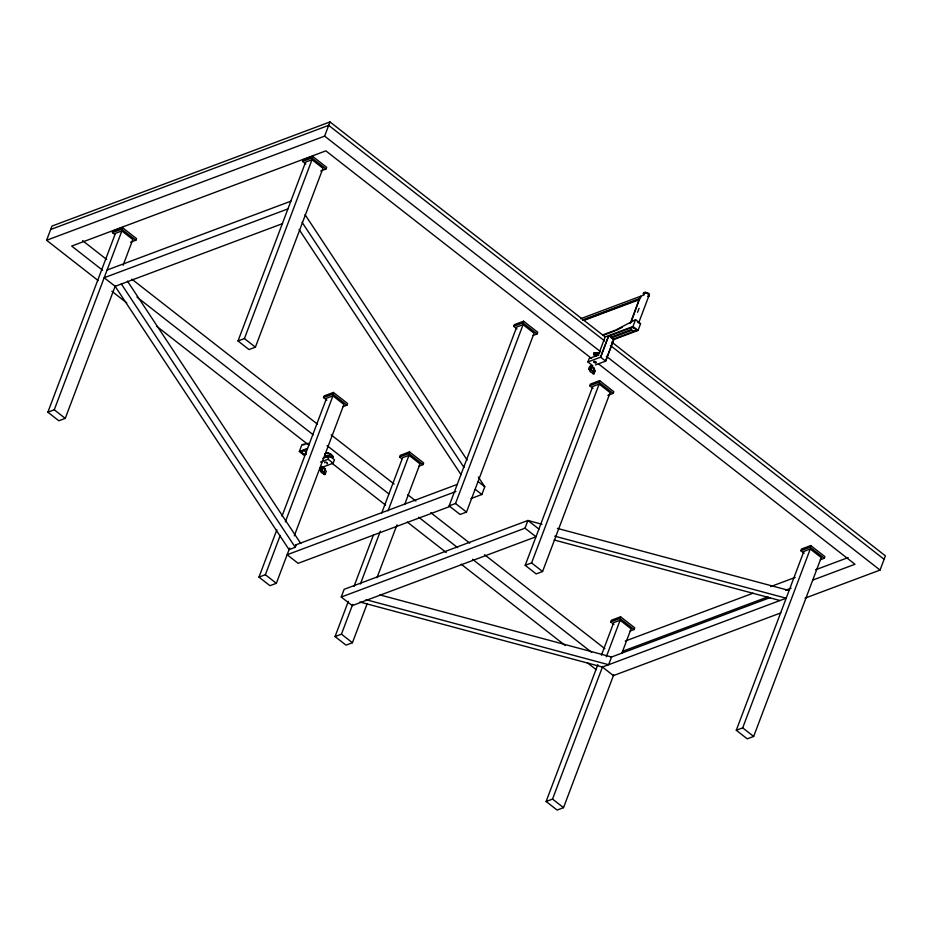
<?xml version="1.0" encoding="UTF-8"?>
<svg xmlns="http://www.w3.org/2000/svg" width="932" height="932" viewBox="0 0 932 932"><rect width="100%" height="100%" fill="white"/><g stroke="black" fill="none" stroke-linecap="round" stroke-linejoin="round"><path stroke-width="1.4" d="M326.876 457.495L324.639 454.933L325.221 453.5L326.631 452.975L330.72 453.931L332.747 455.83L332.375 457.927L332.864 457.076M332.724 457.437L332.945 456.482M593.556 354.207C593.102 352.436 596.13 358.96 593.696 353.845M98.128 280.532L46.6 240.27L51.959 226.08L329.986 121.941L604.833 336.673M114.601 234.34L112.422 232.639L113.063 230.973L122.325 227.501L136.48 238.569L135.851 240.235L130.562 242.215M115.417 285.588L65.252 418.375L58.844 420.775L47.87 412.189L115.451 233.35L121.847 230.95L132.833 239.524L123.106 265.27M112.422 232.639L121.684 229.167L122.325 227.501M47.87 412.189L54.266 409.789L121.847 230.95M305.847 163.962L302.574 161.411L303.215 159.745L312.476 156.273L326.631 167.341L326.002 169.007L320.713 170.987M238.021 340.961L305.603 162.121L311.999 159.721L322.985 168.296L255.403 347.147L248.995 349.547L238.021 340.961L244.417 338.572L311.999 159.721M302.574 161.411L311.836 157.939L312.476 156.273M46.6 240.27L324.627 136.13L329.986 121.941M304.403 455.445L299.335 451.484L301.91 444.646L308.515 443.294M326.794 400.119L323.52 397.568L324.15 395.902L333.411 392.43L347.578 403.498L346.949 405.164L342.976 406.643M289.654 548.074L276.35 583.304L269.942 585.692L258.968 577.118L276.886 529.702M282 516.153L326.538 398.279L332.945 395.879L343.92 404.453L294.267 535.877M323.52 397.568L332.782 394.096L333.411 392.43M258.968 577.118L265.364 574.718L280.217 535.434M285.332 521.885L332.945 395.879M324.837 455.597L327.004 457.134M325.082 453.861L325.827 453.162M320.002 469.833C319.478 467.445 322.402 464.707 323.322 467.969A1.713 0.897 20.7 0 1 325.175 468.878A1.713 0.897 20.7 0 1 324.953 469.961L323.753 473.13L323.031 473.188A1.713 0.897 20.7 0 1 321.179 472.279A1.713 0.897 20.7 0 1 321.4 471.196L322.589 468.027L323.322 467.969L322.123 471.138L321.4 471.196C317.882 469.507 322.123 468.831 322.123 471.138A1.713 0.897 20.7 0 1 323.975 472.046A1.713 0.897 20.7 0 1 323.753 473.13L325.105 474.446L326.305 471.277L324.953 469.961M325.687 453.523L326.631 452.975M321.249 469.775L322.449 466.606M326.491 453.336L327.598 452.964M327.458 453.325L328.647 453.127M332.806 456.855L329.707 453.453M320.468 462.097L328.087 459.243L329.38 455.83L334.448 459.779L333.155 463.204L321.715 467.491M287.918 208.908L104.174 277.736L115.149 286.322L289.071 549.624L295.258 547.305L296.248 544.707M341.252 597.028L524.996 528.199L535.982 536.774L352.226 605.602L341.252 597.028L344.164 589.304L527.92 520.475L541.958 524.25M401.774 458.707L399.595 457.006L400.224 455.34L409.486 451.869L423.652 462.936L423.023 464.602L419.05 466.082M367.266 603.447L352.424 642.742L346.017 645.13L335.042 636.556L348.347 601.326M353.985 586.426L373.441 534.945M381.631 513.264L402.612 457.705L409.02 455.317L420.006 463.891L404.639 504.538M399.595 457.006L408.857 453.535L409.486 451.869M335.042 636.556L341.438 634.156L352.704 604.355M360.381 584.026L380.349 531.182M388.027 510.864L409.02 455.317M376.994 577.7L396.962 524.856M516.945 328.891L513.672 326.34L514.301 324.674L523.563 321.202L537.729 332.27L537.1 333.936L533.127 335.427M449.119 505.89L516.689 327.05L523.097 324.651L534.071 333.225L466.501 512.076L460.093 514.476L449.119 505.89L455.515 503.49L523.097 324.651M513.672 326.34L522.934 322.868L523.563 321.202M470.975 498.573L481.867 494.496L484.78 486.784L478.361 477.056M524.996 528.199L527.92 520.475L538.894 529.061M592.95 365.892L587.882 361.931L589.175 358.517L598.297 355.092L605.159 336.93L632.968 326.515L635.554 319.676L640.622 323.625L638.036 330.476L613.827 339.539L605.66 361.127L595.501 364.936M594.127 352.774C599.626 353.24 603.004 352.669 594.127 352.774L593.637 353.624M588.966 369.154C588.453 366.847 591.296 364.016 592.228 367.243A1.713 0.897 20.7 0 1 594.092 368.152A1.713 0.897 20.7 0 1 593.87 369.223L592.67 372.392L591.948 372.462A1.713 0.897 20.7 0 1 590.096 371.553A1.713 0.897 20.7 0 1 590.306 370.47C586.915 368.827 591.051 368.187 591.028 370.412A1.713 0.897 20.7 0 1 592.892 371.32A1.713 0.897 20.7 0 1 592.67 372.392L594.022 373.825L595.268 370.598L593.87 369.223M590.201 369.095L591.389 365.927M593.02 388.329L589.746 385.778L590.375 384.112L599.637 380.64L613.804 391.708L613.174 393.374L607.874 395.354M608.759 335.648L600.627 357.177L587.882 361.931M525.194 565.328L592.764 386.489L599.171 384.089L610.157 392.663L542.575 571.514L536.168 573.914L525.194 565.328L531.59 562.928L599.171 384.089M605.579 361.034L613.71 339.516M589.746 385.778L599.008 382.306L599.637 380.64M630.16 323.509L640.435 296.318L641.239 296.959M631.057 322.507L639.573 298.601L582.488 319.979M637.57 312.29L639.084 308.282M638.886 322.321L648.975 295.619M613.967 624.487L610.693 621.935L611.322 620.269L620.584 616.798L634.75 627.853L634.109 629.531L630.149 631.011M613.687 674.885L563.51 807.66L557.115 810.059L546.129 801.485L597.843 664.644M601.431 655.161L613.71 622.634L620.118 620.246L631.092 628.82L621.877 653.204M610.693 621.935L619.955 618.464L620.584 616.798M546.129 801.485L552.536 799.085L602.713 666.31M606.289 656.827L620.118 620.246M804.118 553.259L800.844 550.707L801.473 549.041L810.735 545.57L824.902 556.637L824.261 558.303L820.3 559.783M736.28 730.257L803.862 551.418L810.269 549.018L821.243 557.592L753.662 736.443L747.266 738.843L736.28 730.257L742.688 727.857L810.269 549.018M800.844 550.707L810.106 547.235L810.735 545.57M805.073 598.146L880.041 570.069L885.4 555.88L611.707 342.032M595.268 370.598L594.138 370.703M325.058 474.505L323.87 474.505L323.031 473.188M635.554 319.676L615.796 330.01L602.585 334.961M616.308 330.406L622.471 327.179M593.952 373.872L592.822 373.825L591.948 372.462M50.666 229.505L328.693 125.354L604.682 340.984M107.087 270.024L290.831 201.195M115.149 286.322L282.559 223.61M580.636 318.721L644.129 294.931M582.896 320.293L639.981 298.916M584.655 320.107L639.026 299.743M604.414 334.856L614.98 330.895M299.335 451.484L307.397 448.455M307.525 448.944L300.372 451.624L304.426 454.781L306.255 454.105A2.854 1.491 20.7 0 1 302.236 453.057A2.854 1.491 20.7 0 1 302.539 450.843A2.854 1.491 20.7 0 1 306.512 452.265M608.526 336.196L632.991 327.027L637.045 330.196L612.58 339.365M305.498 451.577L306.407 452.171M610.588 337.291L631.115 329.602L631.931 330.243L611.392 337.932M322.868 458.264L329.38 455.83M295.491 544.987L457.472 484.314M455.911 491.525L287.138 554.738L298.112 563.324L450.564 506.216M625.256 641.065L753.021 593.206M770.694 586.589L795.159 577.421M815.547 569.79L848.167 557.569M622.541 651.328L767.98 596.853M785.653 590.236L791.093 588.197M812.832 580.053L854.97 564.268L598.426 363.83M610.798 657.281L770.042 597.622M359.775 601.99L602.433 667.032L786.189 598.204L554.75 536.168M780.83 612.895L613.419 675.607L602.433 667.032M302.9 444.937L304.589 444.599M590.306 370.47L591.028 370.412L592.228 367.243L591.505 367.301A1.713 0.897 20.7 0 0 591.249 367.429M557.406 528.386L789.101 590.492M554.167 539.989L779.991 600.523M379.848 594.896L611.543 657.002L608.631 664.714L365.973 599.672M328.507 453.488L329.578 453.814M637.535 321.936L639.562 323.52M632.968 326.515L638.036 330.476M613.827 339.539L608.759 335.578L600.592 357.177L605.66 361.127M610.413 345.457L884.107 559.293M324.627 136.13L600.616 351.76M606.336 356.234L880.041 570.069M591.552 358.459L325.851 150.856L71.659 246.071L102.59 270.233M311.836 157.939L326.002 169.007M522.934 322.868L537.1 333.936M599.008 382.306L613.174 393.374M810.106 547.235L824.261 558.303M478.198 481.634L484.78 486.784M475.273 489.347L481.867 494.496M121.684 229.167L135.851 240.235M332.782 394.096L346.949 405.164M408.857 453.535L423.023 464.602M619.955 618.464L634.109 629.531M244.417 338.572L255.403 347.147M455.515 503.49L466.501 512.076M531.59 562.928L542.575 571.514M742.688 727.857L753.662 736.443M82.61 240.666L106.656 259.457M131.855 279.146L317.393 424.107M331.14 434.848L394.131 484.058M407.867 494.799L415.882 501.067M430.77 512.693L469.716 543.111M484.605 554.75L604.856 648.707M136.946 297.075L313.327 434.871M327.062 445.613L388.912 493.937M418.689 517.202L457.624 547.62M472.524 559.258L591.634 652.318M328.087 459.243L333.155 463.204M111.875 291.273L126.764 302.9M156.541 326.165L308.842 445.158M331.745 463.053L385.568 505.109M407.331 522.106L446.265 552.525M461.154 564.163L565.363 645.573M587.125 662.582L596.282 669.735M54.266 409.789L65.252 418.375M265.364 574.718L276.35 583.304M341.438 634.156L352.424 642.742M552.536 799.085L563.51 807.66M305.02 214.64L467.13 460.047M302.108 222.34L464.008 467.445M299.114 229.517L461.014 474.621M127.463 281.138L300.803 543.566M121.346 283.992L295.258 547.305M324.767 462.831A1.433 0.746 20.7 0 1 325.536 462.074A1.433 0.746 20.7 0 1 327.272 462.878A1.433 0.746 20.7 0 1 326.806 463.787M323.031 468.144A1.433 0.746 20.7 0 1 324.814 468.761A1.433 0.746 20.7 0 1 324.79 469.786M327.19 457.041A2.027 1.06 20.7 0 1 327.645 455.34A2.027 1.06 20.7 0 1 330.406 457.006M327.563 456.901A1.433 0.746 20.7 0 1 327.738 455.701A1.433 0.746 20.7 0 1 329.777 456.657M643.581 293.953A2.854 1.491 20.7 0 1 647.216 293.347A2.854 1.491 20.7 0 1 648.334 296.166M594.068 362.548A1.433 0.746 20.7 0 1 594.232 361.348A1.433 0.746 20.7 0 1 596.27 362.303A1.433 0.746 20.7 0 1 595.047 363.002M643.499 294.372A3.099 1.619 20.7 0 1 645.154 292.718A3.099 1.619 20.7 0 1 648.917 294.477A3.099 1.619 20.7 0 1 647.915 296.434M643.628 294.011A3.099 1.619 20.7 0 1 645.282 292.357A3.099 1.619 20.7 0 1 649.056 294.116A3.099 1.619 20.7 0 1 648.055 296.073M643.849 294.023A2.854 1.491 20.7 0 1 647.006 292.846A2.854 1.491 20.7 0 1 648.474 295.805M591.471 367.592A1.433 0.746 20.7 0 1 593.602 367.919A1.433 0.746 20.7 0 1 593.428 369.119M596.096 356.315A2.027 1.06 20.7 0 1 595.956 354.708A2.027 1.06 20.7 0 1 598.682 355.348M596.026 355.511A1.433 0.746 20.7 0 1 596.806 354.964A1.433 0.746 20.7 0 1 598.297 355.488M631.372 329.986A2.854 1.491 20.7 0 0 635.857 330.324A2.854 1.491 20.7 0 0 632.35 327.586A2.854 1.491 20.7 0 0 631.372 329.986"/></g></svg>
